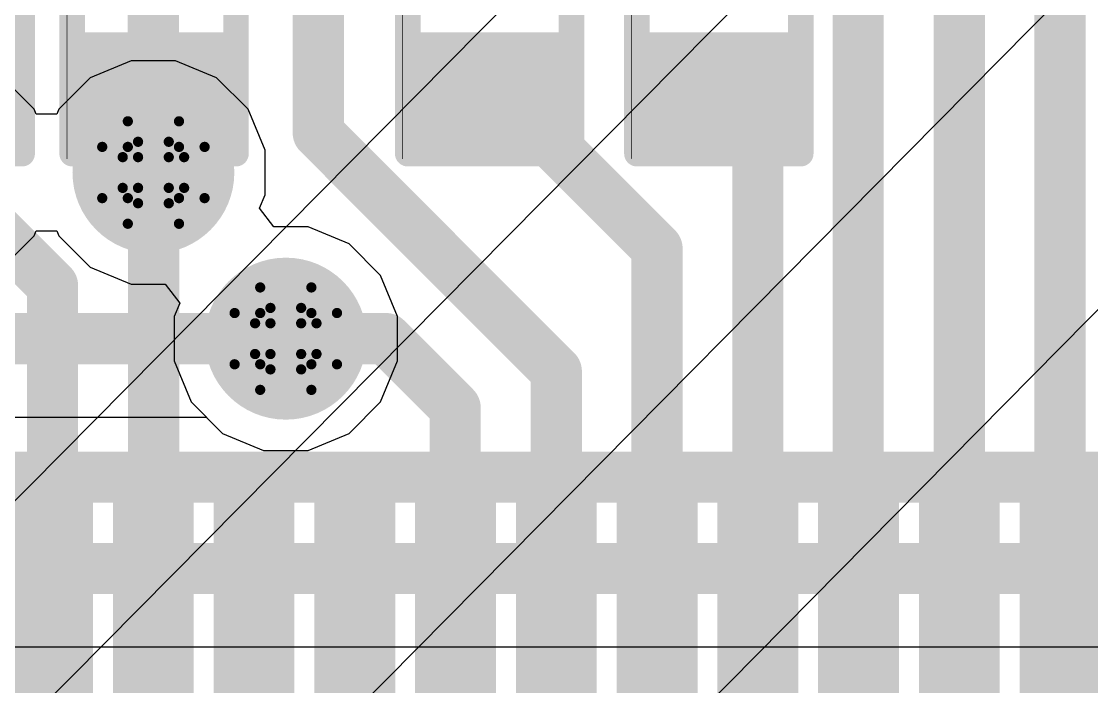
# Model space of a CAD drawing. Header units: inches. Extents: x -4 to 5258, y -4 to 5281.
# Drawn here: x 60.62 to 65.93, y 34.47 to 37.77 of the extents above; entities that cross this region are included whole.
import ezdxf

# ---------------------------------------------------------------- set-up
doc = ezdxf.new("R2010")
doc.units = ezdxf.units.IN
for name, color, linetype in [('Bottom Layer', 5, 'Continuous'), ('Bottom Solder', 6, 'Continuous'), ('Drill Drawing', 1, 'Continuous'), ('Layer 1', 16, 'Continuous'), ('Layer 2', 76, 'Continuous'), ('Top Layer', 1, 'Continuous'), ('Top Overlay', 2, 'Continuous'), ('Top Paste', 8, 'Continuous'), ('Top Solder', 216, 'Continuous'), ('Via Holes', 16, 'Continuous')]:
    doc.layers.add(name, color=color, linetype=linetype)

# ---------------------------------------------------------------- blocks, each defined once
blk = doc.blocks.new('HTSSOP_38_EP_4_4___15')
at = {"layer": 'Top Layer'}
for points in [[(-1.99999981, 0.6499987), (-1.99999981, 0.3499993000000001), (-3.59999915, 0.3499992999999999), (-3.59999915, 0.6499986999999999)], [(-1.99999981, 0.1501267000000001), (-1.99999981, -0.1498726999999999), (-3.59999915, -0.1498727000000001), (-3.59999915, 0.1501266999999999)], [(-1.99999981, -0.3499992999999999), (-1.99999981, -0.6499986999999999), (-3.59999915, -0.6499987), (-3.59999915, -0.3499993000000001)], [(-1.99999981, -0.8498713), (-1.99999981, -1.1498707), (-3.59999915, -1.1498707), (-3.59999915, -0.8498713)], [(-1.99999981, -1.3499973), (-1.99999981, -1.6499967), (-3.59999915, -1.6499967), (-3.59999915, -1.3499973)], [(-1.99999981, -1.8498693), (-1.99999981, -2.1498687), (-3.59999915, -2.1498687), (-3.59999915, -1.8498693)], [(-1.99999981, -2.3499953), (-1.99999981, -2.6499947), (-3.59999915, -2.6499947), (-3.59999915, -2.3499953)], [(-1.99999981, -2.84986984), (-1.99999981, -3.14986924), (-3.59999915, -3.14986924), (-3.59999915, -2.84986984)], [(-1.99999981, -3.3499933), (-1.99999981, -3.6499927), (-3.59999915, -3.6499927), (-3.59999915, -3.3499933)], [(-1.99999981, -3.84986784), (-1.99999981, -4.14986724), (-3.59999915, -4.14986724), (-3.59999915, -3.84986784)], [(-1.99999981, -4.3499913), (-1.99999981, -4.6499907), (-3.59999915, -4.6499907), (-3.59999915, -4.3499913)]]:
    blk.add_hatch(color=1, dxfattribs=at).paths.add_polyline_path(points)
at = {"layer": 'Top Paste'}
for points in [[(-1.99999981, 0.6499987), (-1.99999981, 0.3499993000000001), (-3.59999915, 0.3499992999999999), (-3.59999915, 0.6499986999999999)], [(-1.99999981, 0.1501267000000001), (-1.99999981, -0.1498726999999999), (-3.59999915, -0.1498727000000001), (-3.59999915, 0.1501266999999999)], [(-1.99999981, -0.3499992999999999), (-1.99999981, -0.6499986999999999), (-3.59999915, -0.6499987), (-3.59999915, -0.3499993000000001)], [(-1.99999981, -0.8498713), (-1.99999981, -1.1498707), (-3.59999915, -1.1498707), (-3.59999915, -0.8498713)], [(-1.99999981, -1.3499973), (-1.99999981, -1.6499967), (-3.59999915, -1.6499967), (-3.59999915, -1.3499973)], [(-1.99999981, -1.8498693), (-1.99999981, -2.1498687), (-3.59999915, -2.1498687), (-3.59999915, -1.8498693)], [(-1.99999981, -2.3499953), (-1.99999981, -2.6499947), (-3.59999915, -2.6499947), (-3.59999915, -2.3499953)], [(-1.99999981, -2.84986984), (-1.99999981, -3.14986924), (-3.59999915, -3.14986924), (-3.59999915, -2.84986984)], [(-1.99999981, -3.3499933), (-1.99999981, -3.6499927), (-3.59999915, -3.6499927), (-3.59999915, -3.3499933)], [(-1.99999981, -3.84986784), (-1.99999981, -4.14986724), (-3.59999915, -4.14986724), (-3.59999915, -3.84986784)], [(-1.99999981, -4.3499913), (-1.99999981, -4.6499907), (-3.59999915, -4.6499907), (-3.59999915, -4.3499913)]]:
    blk.add_hatch(color=8, dxfattribs=at).paths.add_polyline_path(points)
at = {"layer": 'Top Solder'}
for points in [[(-1.94919981, 0.7007987), (-1.94919981, 0.2991993), (-3.65079915, 0.2991992999999999), (-3.65079915, 0.7007987)], [(-1.94919981, 0.2009267), (-1.94919981, -0.2006726999999999), (-3.65079915, -0.2006727), (-3.65079915, 0.2009267)], [(-1.94919981, -0.2991992999999999), (-1.94919981, -0.7007987), (-3.65079915, -0.7007987), (-3.65079915, -0.2991993)], [(-1.94919981, -0.7990713), (-1.94919981, -1.2006707), (-3.65079915, -1.2006707), (-3.65079915, -0.7990713)], [(-1.94919981, -1.2991973), (-1.94919981, -1.7007967), (-3.65079915, -1.7007967), (-3.65079915, -1.2991973)], [(-1.94919981, -1.7990693), (-1.94919981, -2.2006687), (-3.65079915, -2.2006687), (-3.65079915, -1.7990693)], [(-1.94919981, -2.2991953), (-1.94919981, -2.7007947), (-3.65079915, -2.7007947), (-3.65079915, -2.2991953)], [(-1.94919981, -2.79906984), (-1.94919981, -3.20066924), (-3.65079915, -3.20066924), (-3.65079915, -2.79906984)], [(-1.94919981, -3.2991933), (-1.94919981, -3.7007927), (-3.65079915, -3.7007927), (-3.65079915, -3.2991933)], [(-1.94919981, -3.79906784), (-1.94919981, -4.20066724), (-3.65079915, -4.20066724), (-3.65079915, -3.79906784)], [(-1.94919981, -4.2991913), (-1.94919981, -4.7007907), (-3.65079915, -4.7007907), (-3.65079915, -4.2991913)]]:
    blk.add_hatch(color=216, dxfattribs=at).paths.add_polyline_path(points)
blk = doc.blocks.new('13_WQFN_HR__3_2__31')
at = {"layer": 'Top Solder'}
for p in [(-0.5750306, 1.80991764), (-0.54668674, -0.9226753199999999), (0.57501282, 1.80999638), (1.17828822, -0.92267278)]:
    blk.add_line(p, (5220.67629472, 5271.62100868), dxfattribs=at)
blk = doc.blocks.new('R___0402_57')
at = {"layer": 'Top Layer'}
for points in [[(-0.6985, -0.3175), (-0.6985, 0.3174999999999999), (-0.2413000000000001, 0.3175), (-0.2412999999999999, -0.3174999999999999)], [(0.2413000000000001, -0.3175), (0.2412999999999999, 0.3174999999999999), (0.6985, 0.3175), (0.6985, -0.3174999999999999)]]:
    blk.add_hatch(color=1, dxfattribs=at).paths.add_polyline_path(points)
at = {"layer": 'Top Paste'}
for points in [[(-0.6985, -0.3175), (-0.6985, 0.3174999999999999), (-0.2413000000000001, 0.3175), (-0.2412999999999999, -0.3174999999999999)], [(0.2413000000000001, -0.3175), (0.2412999999999999, 0.3174999999999999), (0.6985, 0.3175), (0.6985, -0.3174999999999999)]]:
    blk.add_hatch(color=8, dxfattribs=at).paths.add_polyline_path(points)
at = {"layer": 'Top Solder'}
for points in [[(-0.75350116, -0.3725011600000001), (-0.75350116, 0.3725011599999999), (-0.18629884, 0.3725011600000001), (-0.1862988399999999, -0.3725011599999999)], [(0.18629884, -0.3725011600000001), (0.1862988399999999, 0.3725011599999999), (0.75350116, 0.3725011600000001), (0.75350116, -0.3725011599999999)]]:
    blk.add_hatch(color=216, dxfattribs=at).paths.add_polyline_path(points)
at = {"layer": 'Top Overlay'}
for points in [[(-0.7874, -0.4064, 0.127, 0.127, 0), (-0.7874, 0.4064, 0.127, 0.127, 0)], [(0.7874, 0.4064, 0.127, 0.127, 0), (-0.7874, 0.4064, 0.127, 0.127, 0)], [(0.7874, -0.4064, 0.127, 0.127, 0), (0.7874, 0.4064, 0.127, 0.127, 0)], [(0.7874, -0.4064, 0.127, 0.127, 0), (-0.7874, -0.4064, 0.127, 0.127, 0)], [(0.8128, -0.4318, 0.0032258, 0.0032258, 0), (-0.8128, -0.4318, 0.0032258, 0.0032258, 0)]]:
    blk.add_lwpolyline(points, format="xyseb", dxfattribs=at)
for points in [[(-0.8191499999999999, 0.4064, 0.0635, 0.0635, 1), (-0.7556499999999999, 0.4064, 0.0635, 0.0635, 1)], [(-0.8191499999999999, 0.4064, 0.0635, 0.0635, 1), (-0.7556499999999999, 0.4064, 0.0635, 0.0635, 1)], [(0.7556499999999999, 0.4064, 0.0635, 0.0635, 1), (0.8191499999999999, 0.4064, 0.0635, 0.0635, 1)], [(0.7556499999999999, 0.4064, 0.0635, 0.0635, 1), (0.8191499999999999, 0.4064, 0.0635, 0.0635, 1)], [(-0.8191499999999999, -0.4064, 0.0635, 0.0635, 1), (-0.7556499999999999, -0.4064, 0.0635, 0.0635, 1)], [(-0.8191499999999999, -0.4064, 0.0635, 0.0635, 1), (-0.7556499999999999, -0.4064, 0.0635, 0.0635, 1)], [(0.7556499999999999, -0.4064, 0.0635, 0.0635, 1), (0.8191499999999999, -0.4064, 0.0635, 0.0635, 1)], [(0.7556499999999999, -0.4064, 0.0635, 0.0635, 1), (0.8191499999999999, -0.4064, 0.0635, 0.0635, 1)], [(-0.81360518, -0.4318, 0.0016129, 0.0016129, 1), (-0.8119948199999999, -0.4318, 0.0016129, 0.0016129, 1)], [(0.8119948199999999, -0.4318, 0.0016129, 0.0016129, 1), (0.81360518, -0.4318, 0.0016129, 0.0016129, 1)]]:
    blk.add_lwpolyline(points, format="xyseb", close=True, dxfattribs=at)
blk = doc.blocks.new('R___0402_59')
at = {"layer": 'Top Layer'}
for points in [[(-0.6985, -0.3175), (-0.6985, 0.3174999999999999), (-0.2413000000000001, 0.3175), (-0.2412999999999999, -0.3174999999999999)], [(0.2413000000000001, -0.3175), (0.2412999999999999, 0.3174999999999999), (0.6985, 0.3175), (0.6985, -0.3174999999999999)]]:
    blk.add_hatch(color=1, dxfattribs=at).paths.add_polyline_path(points)
at = {"layer": 'Top Paste'}
for points in [[(-0.6985, -0.3175), (-0.6985, 0.3174999999999999), (-0.2413000000000001, 0.3175), (-0.2412999999999999, -0.3174999999999999)], [(0.2413000000000001, -0.3175), (0.2412999999999999, 0.3174999999999999), (0.6985, 0.3175), (0.6985, -0.3174999999999999)]]:
    blk.add_hatch(color=8, dxfattribs=at).paths.add_polyline_path(points)
at = {"layer": 'Top Solder'}
for points in [[(-0.75350116, -0.3725011600000001), (-0.75350116, 0.3725011599999999), (-0.18629884, 0.3725011600000001), (-0.1862988399999999, -0.3725011599999999)], [(0.18629884, -0.3725011600000001), (0.1862988399999999, 0.3725011599999999), (0.75350116, 0.3725011600000001), (0.75350116, -0.3725011599999999)]]:
    blk.add_hatch(color=216, dxfattribs=at).paths.add_polyline_path(points)
at = {"layer": 'Top Overlay'}
for points in [[(-0.7874, -0.4064, 0.127, 0.127, 0), (-0.7874, 0.4064, 0.127, 0.127, 0)], [(0.7874, 0.4064, 0.127, 0.127, 0), (-0.7874, 0.4064, 0.127, 0.127, 0)], [(0.7874, -0.4064, 0.127, 0.127, 0), (0.7874, 0.4064, 0.127, 0.127, 0)], [(0.7874, -0.4064, 0.127, 0.127, 0), (-0.7874, -0.4064, 0.127, 0.127, 0)], [(0.8127974599999999, -0.4318, 0.0032258, 0.0032258, 0), (-0.8128, -0.4318, 0.0032258, 0.0032258, 0)]]:
    blk.add_lwpolyline(points, format="xyseb", dxfattribs=at)
for points in [[(-0.8191499999999999, 0.4064, 0.0635, 0.0635, 1), (-0.7556499999999999, 0.4064, 0.0635, 0.0635, 1)], [(-0.8191499999999999, 0.4064, 0.0635, 0.0635, 1), (-0.7556499999999999, 0.4064, 0.0635, 0.0635, 1)], [(0.7556499999999999, 0.4064, 0.0635, 0.0635, 1), (0.8191499999999999, 0.4064, 0.0635, 0.0635, 1)], [(0.7556499999999999, 0.4064, 0.0635, 0.0635, 1), (0.8191499999999999, 0.4064, 0.0635, 0.0635, 1)], [(-0.8191499999999999, -0.4064, 0.0635, 0.0635, 1), (-0.7556499999999999, -0.4064, 0.0635, 0.0635, 1)], [(-0.8191499999999999, -0.4064, 0.0635, 0.0635, 1), (-0.7556499999999999, -0.4064, 0.0635, 0.0635, 1)], [(0.7556499999999999, -0.4064, 0.0635, 0.0635, 1), (0.8191499999999999, -0.4064, 0.0635, 0.0635, 1)], [(0.7556499999999999, -0.4064, 0.0635, 0.0635, 1), (0.8191499999999999, -0.4064, 0.0635, 0.0635, 1)], [(-0.81360518, -0.4318, 0.0016129, 0.0016129, 1), (-0.8119948199999999, -0.4318, 0.0016129, 0.0016129, 1)], [(0.81199228, -0.4318, 0.0016129, 0.0016129, 1), (0.8136026399999999, -0.4318, 0.0016129, 0.0016129, 1)]]:
    blk.add_lwpolyline(points, format="xyseb", close=True, dxfattribs=at)
blk = doc.blocks.new('R___0402_63')
at = {"layer": 'Top Layer'}
for points in [[(-0.6985, -0.3175), (-0.6985, 0.3174999999999999), (-0.2413000000000001, 0.3175), (-0.2412999999999999, -0.3174999999999999)], [(0.2413000000000001, -0.3175), (0.2412999999999999, 0.3174999999999999), (0.6985, 0.3175), (0.6985, -0.3174999999999999)]]:
    blk.add_hatch(color=1, dxfattribs=at).paths.add_polyline_path(points)
at = {"layer": 'Top Paste'}
for points in [[(-0.6985, -0.3175), (-0.6985, 0.3174999999999999), (-0.2413000000000001, 0.3175), (-0.2412999999999999, -0.3174999999999999)], [(0.2413000000000001, -0.3175), (0.2412999999999999, 0.3174999999999999), (0.6985, 0.3175), (0.6985, -0.3174999999999999)]]:
    blk.add_hatch(color=8, dxfattribs=at).paths.add_polyline_path(points)
at = {"layer": 'Top Solder'}
for points in [[(-0.75350116, -0.3725011600000001), (-0.75350116, 0.3725011599999999), (-0.18629884, 0.3725011600000001), (-0.1862988399999999, -0.3725011599999999)], [(0.18629884, -0.3725011600000001), (0.1862988399999999, 0.3725011599999999), (0.75350116, 0.3725011600000001), (0.75350116, -0.3725011599999999)]]:
    blk.add_hatch(color=216, dxfattribs=at).paths.add_polyline_path(points)
at = {"layer": 'Top Overlay'}
for points in [[(-0.7874, -0.4064, 0.127, 0.127, 0), (-0.7874, 0.4064, 0.127, 0.127, 0)], [(0.7874, 0.4064, 0.127, 0.127, 0), (-0.7874, 0.4064, 0.127, 0.127, 0)], [(0.7874, -0.4064, 0.127, 0.127, 0), (0.7874, 0.4064, 0.127, 0.127, 0)], [(0.7874, -0.4064, 0.127, 0.127, 0), (-0.7874, -0.4064, 0.127, 0.127, 0)], [(0.8128, -0.4318, 0.0032258, 0.0032258, 0), (-0.8128, -0.4318, 0.0032258, 0.0032258, 0)]]:
    blk.add_lwpolyline(points, format="xyseb", dxfattribs=at)
for points in [[(-0.8191499999999999, 0.4064, 0.0635, 0.0635, 1), (-0.7556499999999999, 0.4064, 0.0635, 0.0635, 1)], [(-0.8191499999999999, 0.4064, 0.0635, 0.0635, 1), (-0.7556499999999999, 0.4064, 0.0635, 0.0635, 1)], [(0.7556499999999999, 0.4064, 0.0635, 0.0635, 1), (0.8191499999999999, 0.4064, 0.0635, 0.0635, 1)], [(0.7556499999999999, 0.4064, 0.0635, 0.0635, 1), (0.8191499999999999, 0.4064, 0.0635, 0.0635, 1)], [(-0.8191499999999999, -0.4064, 0.0635, 0.0635, 1), (-0.7556499999999999, -0.4064, 0.0635, 0.0635, 1)], [(-0.8191499999999999, -0.4064, 0.0635, 0.0635, 1), (-0.7556499999999999, -0.4064, 0.0635, 0.0635, 1)], [(0.7556499999999999, -0.4064, 0.0635, 0.0635, 1), (0.8191499999999999, -0.4064, 0.0635, 0.0635, 1)], [(0.7556499999999999, -0.4064, 0.0635, 0.0635, 1), (0.8191499999999999, -0.4064, 0.0635, 0.0635, 1)], [(-0.81360518, -0.4318, 0.0016129, 0.0016129, 1), (-0.8119948199999999, -0.4318, 0.0016129, 0.0016129, 1)], [(0.8119948199999999, -0.4318, 0.0016129, 0.0016129, 1), (0.81360518, -0.4318, 0.0016129, 0.0016129, 1)]]:
    blk.add_lwpolyline(points, format="xyseb", close=True, dxfattribs=at)
blk = doc.blocks.new('R___0402_65')
at = {"layer": 'Top Layer'}
for points in [[(-0.6985, -0.3175), (-0.6985, 0.3174999999999999), (-0.2413000000000001, 0.3175), (-0.2412999999999999, -0.3174999999999999)], [(0.2413000000000001, -0.3175), (0.2412999999999999, 0.3174999999999999), (0.6985, 0.3175), (0.6985, -0.3174999999999999)]]:
    blk.add_hatch(color=1, dxfattribs=at).paths.add_polyline_path(points)
at = {"layer": 'Top Paste'}
for points in [[(-0.6985, -0.3175), (-0.6985, 0.3174999999999999), (-0.2413000000000001, 0.3175), (-0.2412999999999999, -0.3174999999999999)], [(0.2413000000000001, -0.3175), (0.2412999999999999, 0.3174999999999999), (0.6985, 0.3175), (0.6985, -0.3174999999999999)]]:
    blk.add_hatch(color=8, dxfattribs=at).paths.add_polyline_path(points)
at = {"layer": 'Top Solder'}
for points in [[(-0.75350116, -0.3725011600000001), (-0.75350116, 0.3725011599999999), (-0.18629884, 0.3725011600000001), (-0.1862988399999999, -0.3725011599999999)], [(0.18629884, -0.3725011600000001), (0.1862988399999999, 0.3725011599999999), (0.75350116, 0.3725011600000001), (0.75350116, -0.3725011599999999)]]:
    blk.add_hatch(color=216, dxfattribs=at).paths.add_polyline_path(points)
at = {"layer": 'Top Overlay'}
for points in [[(-0.7874, -0.4064, 0.127, 0.127, 0), (-0.7874, 0.4064, 0.127, 0.127, 0)], [(0.7874, 0.4064, 0.127, 0.127, 0), (-0.7874, 0.4064, 0.127, 0.127, 0)], [(0.7874, -0.4064, 0.127, 0.127, 0), (0.7874, 0.4064, 0.127, 0.127, 0)], [(0.7874, -0.4064, 0.127, 0.127, 0), (-0.7874, -0.4064, 0.127, 0.127, 0)], [(0.8128, -0.4318, 0.0032258, 0.0032258, 0), (-0.8128, -0.4318, 0.0032258, 0.0032258, 0)]]:
    blk.add_lwpolyline(points, format="xyseb", dxfattribs=at)
for points in [[(-0.8191499999999999, 0.4064, 0.0635, 0.0635, 1), (-0.7556499999999999, 0.4064, 0.0635, 0.0635, 1)], [(-0.8191499999999999, 0.4064, 0.0635, 0.0635, 1), (-0.7556499999999999, 0.4064, 0.0635, 0.0635, 1)], [(0.7556499999999999, 0.4064, 0.0635, 0.0635, 1), (0.8191499999999999, 0.4064, 0.0635, 0.0635, 1)], [(0.7556499999999999, 0.4064, 0.0635, 0.0635, 1), (0.8191499999999999, 0.4064, 0.0635, 0.0635, 1)], [(-0.8191499999999999, -0.4064, 0.0635, 0.0635, 1), (-0.7556499999999999, -0.4064, 0.0635, 0.0635, 1)], [(-0.8191499999999999, -0.4064, 0.0635, 0.0635, 1), (-0.7556499999999999, -0.4064, 0.0635, 0.0635, 1)], [(0.7556499999999999, -0.4064, 0.0635, 0.0635, 1), (0.8191499999999999, -0.4064, 0.0635, 0.0635, 1)], [(0.7556499999999999, -0.4064, 0.0635, 0.0635, 1), (0.8191499999999999, -0.4064, 0.0635, 0.0635, 1)], [(-0.81360518, -0.4318, 0.0016129, 0.0016129, 1), (-0.8119948199999999, -0.4318, 0.0016129, 0.0016129, 1)], [(0.8119948199999999, -0.4318, 0.0016129, 0.0016129, 1), (0.81360518, -0.4318, 0.0016129, 0.0016129, 1)]]:
    blk.add_lwpolyline(points, format="xyseb", close=True, dxfattribs=at)

msp = doc.modelspace()

# ---------------------------------------------------------------- hatches: boundary and pattern name
at = {"layer": 'Bottom Layer'}
h = msp.add_hatch(color=5, dxfattribs=at)
edge = h.paths.add_edge_path()
edge.add_arc((61.27836868, 37.01696432), 0.2999994, 0, 360)
h = msp.add_hatch(color=5, dxfattribs=at)
edge = h.paths.add_edge_path()
edge.add_arc((61.93536, 36.19312293999999), 0.2999994, 0, 360)
at = {"layer": 'Bottom Solder'}
h = msp.add_hatch(color=6, dxfattribs=at)
edge = h.paths.add_edge_path()
edge.add_arc((61.27836868, 37.01696432), 0.4015993999999999, 0, 360)
h = msp.add_hatch(color=6, dxfattribs=at)
edge = h.paths.add_edge_path()
edge.add_arc((61.93536, 36.19312293999999), 0.4015993999999999, 0, 360)
at = {"layer": 'Layer 1'}
h = msp.add_hatch(color=16, dxfattribs=at)
edge = h.paths.add_edge_path()
edge.add_arc((61.27836868, 37.01696432), 0.2999994, 0, 360)
h = msp.add_hatch(color=16, dxfattribs=at)
edge = h.paths.add_edge_path()
edge.add_arc((61.93536, 36.19312293999999), 0.2999994, 0, 360)
at = {"layer": 'Layer 2'}
h = msp.add_hatch(color=76, dxfattribs=at)
edge = h.paths.add_edge_path()
edge.add_arc((61.27836868, 37.01696432), 0.2999994, 0, 360)
h = msp.add_hatch(color=76, dxfattribs=at)
edge = h.paths.add_edge_path()
edge.add_arc((61.93536, 36.19312293999999), 0.2999994, 0, 360)
at = {"layer": 'Top Layer'}
for points in [[(61.5991656, 37.70944706), (60.9641656, 37.70944706), (60.9641656, 37.42611006), (61.5991656, 37.42611006)], [(61.57907674, 37.54181214), (60.9769545, 37.54181214), (60.9769545, 37.01696686), (61.57907674, 37.01696686)]]:
    msp.add_hatch(color=1, dxfattribs=at).paths.add_polyline_path(points)
h = msp.add_hatch(color=1, dxfattribs=at)
edge = h.paths.add_edge_path()
edge.add_arc((61.27836868, 37.01696432), 0.2999994, 0, 360)
h = msp.add_hatch(color=1, dxfattribs=at)
edge = h.paths.add_edge_path()
edge.add_arc((61.93536, 36.19312293999999), 0.2999994, 0, 360)
at = {"layer": 'Top Solder'}
h = msp.add_hatch(color=216, dxfattribs=at)
edge = h.paths.add_edge_path()
edge.add_arc((61.27836868, 37.01696432), 0.4015993999999999, 0, 360)
h = msp.add_hatch(color=216, dxfattribs=at)
edge = h.paths.add_edge_path()
edge.add_arc((61.93536, 36.19312293999999), 0.4015993999999999, 0, 360)
at = {"layer": 'Via Holes'}
h = msp.add_hatch(color=7, dxfattribs=at)
edge = h.paths.add_edge_path()
edge.add_arc((61.27836868, 37.01696432), 0.1499997, 0, 360)
h = msp.add_hatch(color=7, dxfattribs=at)
edge = h.paths.add_edge_path()
edge.add_arc((61.93536, 36.19312293999999), 0.1499997, 0, 360)

# ---------------------------------------------------------------- linework, layer by layer
at = {"layer": 'Bottom Layer'}
for p, q in [((61.16817077999999, 37.57096372), (60.96455422, 37.48662302)), ((61.38856658, 37.57096372), (61.16817077999999, 37.57096372)), ((61.59218314, 37.48662302), (61.38856658, 37.57096372)), ((60.68669092, 37.33077878), (60.53084668, 37.48662302)), ((60.96455422, 37.48662302), (60.80870998, 37.33077878)), ((61.74802738, 37.33077878), (61.59218314, 37.48662302)), ((60.69689918, 37.30613315999999), (60.68669092, 37.33077878)), ((60.79850172, 37.30613315999999), (60.69689918, 37.30613315999999)), ((60.80870998, 37.33077878), (60.79850172, 37.30613315999999)), ((61.83236808, 37.12716222), (61.74802738, 37.33077878)), ((61.83236808, 36.90676642), (61.83236808, 37.12716222)), ((61.80483956, 36.84030478), (61.83236808, 36.90676642)), ((61.87621356, 36.74712234), (61.80483956, 36.84030478)), ((62.04555789999999, 36.74712234), (61.87621356, 36.74712234)), ((62.24917446, 36.66278164), (62.04555789999999, 36.74712234)), ((62.4050187, 36.5069374), (62.24917446, 36.66278164)), ((62.4893594, 36.30332084), (62.4050187, 36.5069374)), ((62.4893594, 36.08292504), (62.4893594, 36.30332084)), ((62.4050187, 35.87930848), (62.4893594, 36.08292504)), ((62.24917446, 35.72346424), (62.4050187, 35.87930848)), ((56.56875148, 35.80465787999999), (61.5403519, 35.80465787999999)), ((61.5403519, 35.80465787999999), (61.62154554, 35.72346424)), ((61.62154554, 35.72346424), (61.82516209999999, 35.63912354)), ((62.04555789999999, 35.63912354), (62.24917446, 35.72346424)), ((61.82516209999999, 35.63912354), (62.04555789999999, 35.63912354))]:
    msp.add_line(p, q, dxfattribs=at)
msp.add_lwpolyline([(56.56875148, 36.19312293999999, 0.254, 0.254, 0), (61.93536, 36.19312293999999, 0.254, 0.254, 0)], format="xyseb", dxfattribs=at)
msp.add_lwpolyline([(61.87186, 36.19312293999999, 0.127, 0.127, 1), (61.99886, 36.19312293999999, 0.127, 0.127, 1)], format="xyseb", close=True, dxfattribs=at)
at = {"layer": 'Drill Drawing'}
for points in [[(61.15136868, 37.14396431999999, 0.0508, 0.0508, 0), (61.15136868, 37.27096432, 0.0508, 0.0508, 0)], [(61.15136868, 37.27096432, 0.0508, 0.0508, 0), (61.40536868, 37.27096432, 0.0508, 0.0508, 0)], [(61.40536868, 37.14396431999999, 0.0508, 0.0508, 0), (61.40536868, 37.27096432, 0.0508, 0.0508, 0)], [(61.20216867999999, 37.09316431999999, 0.0508, 0.0508, 0), (61.20216867999999, 37.16936432, 0.0508, 0.0508, 0)], [(61.20216867999999, 37.16936432, 0.0508, 0.0508, 0), (61.35456868, 37.16936432, 0.0508, 0.0508, 0)], [(61.35456868, 37.09316431999999, 0.0508, 0.0508, 0), (61.35456868, 37.16936432, 0.0508, 0.0508, 0)], [(61.02436867999999, 36.88996432, 0.0508, 0.0508, 0), (61.02436867999999, 37.14396431999999, 0.0508, 0.0508, 0)], [(61.02436867999999, 37.14396431999999, 0.0508, 0.0508, 0), (61.15136868, 37.14396431999999, 0.0508, 0.0508, 0)], [(61.40536868, 37.14396431999999, 0.0508, 0.0508, 0), (61.53236867999999, 37.14396431999999, 0.0508, 0.0508, 0)], [(61.53236867999999, 36.88996432, 0.0508, 0.0508, 0), (61.53236867999999, 37.14396431999999, 0.0508, 0.0508, 0)], [(61.12596867999999, 36.94076431999999, 0.0508, 0.0508, 0), (61.12596867999999, 37.09316431999999, 0.0508, 0.0508, 0)], [(61.12596867999999, 37.09316431999999, 0.0508, 0.0508, 0), (61.20216867999999, 37.09316431999999, 0.0508, 0.0508, 0)], [(61.35456868, 37.09316431999999, 0.0508, 0.0508, 0), (61.43076867999999, 37.09316431999999, 0.0508, 0.0508, 0)], [(61.43076867999999, 36.94076431999999, 0.0508, 0.0508, 0), (61.43076867999999, 37.09316431999999, 0.0508, 0.0508, 0)], [(61.12596867999999, 36.94076431999999, 0.0508, 0.0508, 0), (61.20216867999999, 36.94076431999999, 0.0508, 0.0508, 0)], [(61.20216867999999, 36.86456432, 0.0508, 0.0508, 0), (61.20216867999999, 36.94076431999999, 0.0508, 0.0508, 0)], [(61.35456868, 36.94076431999999, 0.0508, 0.0508, 0), (61.43076867999999, 36.94076431999999, 0.0508, 0.0508, 0)], [(61.35456868, 36.86456432, 0.0508, 0.0508, 0), (61.35456868, 36.94076431999999, 0.0508, 0.0508, 0)], [(61.02436867999999, 36.88996432, 0.0508, 0.0508, 0), (61.15136868, 36.88996432, 0.0508, 0.0508, 0)], [(61.15136868, 36.76296431999999, 0.0508, 0.0508, 0), (61.15136868, 36.88996432, 0.0508, 0.0508, 0)], [(61.40536868, 36.88996432, 0.0508, 0.0508, 0), (61.53236867999999, 36.88996432, 0.0508, 0.0508, 0)], [(61.40536868, 36.76296431999999, 0.0508, 0.0508, 0), (61.40536868, 36.88996432, 0.0508, 0.0508, 0)], [(61.20216867999999, 36.86456432, 0.0508, 0.0508, 0), (61.35456868, 36.86456432, 0.0508, 0.0508, 0)], [(61.15136868, 36.76296431999999, 0.0508, 0.0508, 0), (61.40536868, 36.76296431999999, 0.0508, 0.0508, 0)], [(61.80835999999999, 36.32012294, 0.0508, 0.0508, 0), (61.80835999999999, 36.44712294, 0.0508, 0.0508, 0)], [(61.80835999999999, 36.44712294, 0.0508, 0.0508, 0), (62.06236, 36.44712294, 0.0508, 0.0508, 0)], [(62.06236, 36.32012294, 0.0508, 0.0508, 0), (62.06236, 36.44712294, 0.0508, 0.0508, 0)], [(61.68135999999999, 36.06612294, 0.0508, 0.0508, 0), (61.68135999999999, 36.32012294, 0.0508, 0.0508, 0)], [(61.68135999999999, 36.32012294, 0.0508, 0.0508, 0), (61.80835999999999, 36.32012294, 0.0508, 0.0508, 0)], [(61.85916, 36.26932294, 0.0508, 0.0508, 0), (61.85916, 36.34552294, 0.0508, 0.0508, 0)], [(61.85916, 36.34552294, 0.0508, 0.0508, 0), (62.01155999999999, 36.34552294, 0.0508, 0.0508, 0)], [(62.01155999999999, 36.26932294, 0.0508, 0.0508, 0), (62.01155999999999, 36.34552294, 0.0508, 0.0508, 0)], [(62.06236, 36.32012294, 0.0508, 0.0508, 0), (62.18935999999999, 36.32012294, 0.0508, 0.0508, 0)], [(62.18935999999999, 36.06612294, 0.0508, 0.0508, 0), (62.18935999999999, 36.32012294, 0.0508, 0.0508, 0)], [(61.78296, 36.11692294, 0.0508, 0.0508, 0), (61.78296, 36.26932294, 0.0508, 0.0508, 0)], [(61.78296, 36.26932294, 0.0508, 0.0508, 0), (61.85916, 36.26932294, 0.0508, 0.0508, 0)], [(62.01155999999999, 36.26932294, 0.0508, 0.0508, 0), (62.08776, 36.26932294, 0.0508, 0.0508, 0)], [(62.08776, 36.11692294, 0.0508, 0.0508, 0), (62.08776, 36.26932294, 0.0508, 0.0508, 0)], [(61.78296, 36.11692294, 0.0508, 0.0508, 0), (61.85916, 36.11692294, 0.0508, 0.0508, 0)], [(61.85916, 36.04072293999999, 0.0508, 0.0508, 0), (61.85916, 36.11692294, 0.0508, 0.0508, 0)], [(62.01155999999999, 36.11692294, 0.0508, 0.0508, 0), (62.08776, 36.11692294, 0.0508, 0.0508, 0)], [(62.01155999999999, 36.04072293999999, 0.0508, 0.0508, 0), (62.01155999999999, 36.11692294, 0.0508, 0.0508, 0)], [(61.68135999999999, 36.06612294, 0.0508, 0.0508, 0), (61.80835999999999, 36.06612294, 0.0508, 0.0508, 0)], [(61.80835999999999, 35.93912294, 0.0508, 0.0508, 0), (61.80835999999999, 36.06612294, 0.0508, 0.0508, 0)], [(61.85916, 36.04072293999999, 0.0508, 0.0508, 0), (62.01155999999999, 36.04072293999999, 0.0508, 0.0508, 0)], [(62.06236, 36.06612294, 0.0508, 0.0508, 0), (62.18935999999999, 36.06612294, 0.0508, 0.0508, 0)], [(62.06236, 35.93912294, 0.0508, 0.0508, 0), (62.06236, 36.06612294, 0.0508, 0.0508, 0)], [(61.80835999999999, 35.93912294, 0.0508, 0.0508, 0), (62.06236, 35.93912294, 0.0508, 0.0508, 0)]]:
    msp.add_lwpolyline(points, format="xyseb", dxfattribs=at)
for points in [[(61.13866867999999, 37.27096432, 0.0254, 0.0254, 1), (61.16406867999999, 37.27096432, 0.0254, 0.0254, 1)], [(61.13866867999999, 37.27096432, 0.0254, 0.0254, 1), (61.16406867999999, 37.27096432, 0.0254, 0.0254, 1)], [(61.39266867999999, 37.27096432, 0.0254, 0.0254, 1), (61.41806868, 37.27096432, 0.0254, 0.0254, 1)], [(61.39266867999999, 37.27096432, 0.0254, 0.0254, 1), (61.41806868, 37.27096432, 0.0254, 0.0254, 1)], [(61.18946867999999, 37.16936432, 0.0254, 0.0254, 1), (61.21486868, 37.16936432, 0.0254, 0.0254, 1)], [(61.18946867999999, 37.16936432, 0.0254, 0.0254, 1), (61.21486868, 37.16936432, 0.0254, 0.0254, 1)], [(61.34186868, 37.16936432, 0.0254, 0.0254, 1), (61.36726868, 37.16936432, 0.0254, 0.0254, 1)], [(61.34186868, 37.16936432, 0.0254, 0.0254, 1), (61.36726868, 37.16936432, 0.0254, 0.0254, 1)], [(61.01166868, 37.14396431999999, 0.0254, 0.0254, 1), (61.03706868, 37.14396431999999, 0.0254, 0.0254, 1)], [(61.01166868, 37.14396431999999, 0.0254, 0.0254, 1), (61.03706868, 37.14396431999999, 0.0254, 0.0254, 1)], [(61.13866867999999, 37.14396431999999, 0.0254, 0.0254, 1), (61.16406867999999, 37.14396431999999, 0.0254, 0.0254, 1)], [(61.13866867999999, 37.14396431999999, 0.0254, 0.0254, 1), (61.16406867999999, 37.14396431999999, 0.0254, 0.0254, 1)], [(61.39266867999999, 37.14396431999999, 0.0254, 0.0254, 1), (61.41806868, 37.14396431999999, 0.0254, 0.0254, 1)], [(61.39266867999999, 37.14396431999999, 0.0254, 0.0254, 1), (61.41806868, 37.14396431999999, 0.0254, 0.0254, 1)], [(61.51966868, 37.14396431999999, 0.0254, 0.0254, 1), (61.54506868, 37.14396431999999, 0.0254, 0.0254, 1)], [(61.51966868, 37.14396431999999, 0.0254, 0.0254, 1), (61.54506868, 37.14396431999999, 0.0254, 0.0254, 1)], [(61.11326868, 37.09316431999999, 0.0254, 0.0254, 1), (61.13866867999999, 37.09316431999999, 0.0254, 0.0254, 1)], [(61.11326868, 37.09316431999999, 0.0254, 0.0254, 1), (61.13866867999999, 37.09316431999999, 0.0254, 0.0254, 1)], [(61.18946867999999, 37.09316431999999, 0.0254, 0.0254, 1), (61.21486868, 37.09316431999999, 0.0254, 0.0254, 1)], [(61.18946867999999, 37.09316431999999, 0.0254, 0.0254, 1), (61.21486868, 37.09316431999999, 0.0254, 0.0254, 1)], [(61.34186868, 37.09316431999999, 0.0254, 0.0254, 1), (61.36726868, 37.09316431999999, 0.0254, 0.0254, 1)], [(61.34186868, 37.09316431999999, 0.0254, 0.0254, 1), (61.36726868, 37.09316431999999, 0.0254, 0.0254, 1)], [(61.41806868, 37.09316431999999, 0.0254, 0.0254, 1), (61.44346868, 37.09316431999999, 0.0254, 0.0254, 1)], [(61.41806868, 37.09316431999999, 0.0254, 0.0254, 1), (61.44346868, 37.09316431999999, 0.0254, 0.0254, 1)], [(61.11326868, 36.94076431999999, 0.0254, 0.0254, 1), (61.13866867999999, 36.94076431999999, 0.0254, 0.0254, 1)], [(61.11326868, 36.94076431999999, 0.0254, 0.0254, 1), (61.13866867999999, 36.94076431999999, 0.0254, 0.0254, 1)], [(61.18946867999999, 36.94076431999999, 0.0254, 0.0254, 1), (61.21486868, 36.94076431999999, 0.0254, 0.0254, 1)], [(61.18946867999999, 36.94076431999999, 0.0254, 0.0254, 1), (61.21486868, 36.94076431999999, 0.0254, 0.0254, 1)], [(61.34186868, 36.94076431999999, 0.0254, 0.0254, 1), (61.36726868, 36.94076431999999, 0.0254, 0.0254, 1)], [(61.34186868, 36.94076431999999, 0.0254, 0.0254, 1), (61.36726868, 36.94076431999999, 0.0254, 0.0254, 1)], [(61.41806868, 36.94076431999999, 0.0254, 0.0254, 1), (61.44346868, 36.94076431999999, 0.0254, 0.0254, 1)], [(61.41806868, 36.94076431999999, 0.0254, 0.0254, 1), (61.44346868, 36.94076431999999, 0.0254, 0.0254, 1)], [(61.01166868, 36.88996432, 0.0254, 0.0254, 1), (61.03706868, 36.88996432, 0.0254, 0.0254, 1)], [(61.01166868, 36.88996432, 0.0254, 0.0254, 1), (61.03706868, 36.88996432, 0.0254, 0.0254, 1)], [(61.13866867999999, 36.88996432, 0.0254, 0.0254, 1), (61.16406867999999, 36.88996432, 0.0254, 0.0254, 1)], [(61.13866867999999, 36.88996432, 0.0254, 0.0254, 1), (61.16406867999999, 36.88996432, 0.0254, 0.0254, 1)], [(61.39266867999999, 36.88996432, 0.0254, 0.0254, 1), (61.41806868, 36.88996432, 0.0254, 0.0254, 1)], [(61.39266867999999, 36.88996432, 0.0254, 0.0254, 1), (61.41806868, 36.88996432, 0.0254, 0.0254, 1)], [(61.51966868, 36.88996432, 0.0254, 0.0254, 1), (61.54506868, 36.88996432, 0.0254, 0.0254, 1)], [(61.51966868, 36.88996432, 0.0254, 0.0254, 1), (61.54506868, 36.88996432, 0.0254, 0.0254, 1)], [(61.18946867999999, 36.86456432, 0.0254, 0.0254, 1), (61.21486868, 36.86456432, 0.0254, 0.0254, 1)], [(61.18946867999999, 36.86456432, 0.0254, 0.0254, 1), (61.21486868, 36.86456432, 0.0254, 0.0254, 1)], [(61.34186868, 36.86456432, 0.0254, 0.0254, 1), (61.36726868, 36.86456432, 0.0254, 0.0254, 1)], [(61.34186868, 36.86456432, 0.0254, 0.0254, 1), (61.36726868, 36.86456432, 0.0254, 0.0254, 1)], [(61.13866867999999, 36.76296431999999, 0.0254, 0.0254, 1), (61.16406867999999, 36.76296431999999, 0.0254, 0.0254, 1)], [(61.13866867999999, 36.76296431999999, 0.0254, 0.0254, 1), (61.16406867999999, 36.76296431999999, 0.0254, 0.0254, 1)], [(61.39266867999999, 36.76296431999999, 0.0254, 0.0254, 1), (61.41806868, 36.76296431999999, 0.0254, 0.0254, 1)], [(61.39266867999999, 36.76296431999999, 0.0254, 0.0254, 1), (61.41806868, 36.76296431999999, 0.0254, 0.0254, 1)], [(61.79566, 36.44712294, 0.0254, 0.0254, 1), (61.82106, 36.44712294, 0.0254, 0.0254, 1)], [(61.79566, 36.44712294, 0.0254, 0.0254, 1), (61.82106, 36.44712294, 0.0254, 0.0254, 1)], [(62.04966, 36.44712294, 0.0254, 0.0254, 1), (62.07506, 36.44712294, 0.0254, 0.0254, 1)], [(62.04966, 36.44712294, 0.0254, 0.0254, 1), (62.07506, 36.44712294, 0.0254, 0.0254, 1)], [(61.66866, 36.32012294, 0.0254, 0.0254, 1), (61.69406, 36.32012294, 0.0254, 0.0254, 1)], [(61.66866, 36.32012294, 0.0254, 0.0254, 1), (61.69406, 36.32012294, 0.0254, 0.0254, 1)], [(61.79566, 36.32012294, 0.0254, 0.0254, 1), (61.82106, 36.32012294, 0.0254, 0.0254, 1)], [(61.79566, 36.32012294, 0.0254, 0.0254, 1), (61.82106, 36.32012294, 0.0254, 0.0254, 1)], [(61.84645999999999, 36.34552294, 0.0254, 0.0254, 1), (61.87186, 36.34552294, 0.0254, 0.0254, 1)], [(61.84645999999999, 36.34552294, 0.0254, 0.0254, 1), (61.87186, 36.34552294, 0.0254, 0.0254, 1)], [(61.99886, 36.34552294, 0.0254, 0.0254, 1), (62.02426, 36.34552294, 0.0254, 0.0254, 1)], [(61.99886, 36.34552294, 0.0254, 0.0254, 1), (62.02426, 36.34552294, 0.0254, 0.0254, 1)], [(62.04966, 36.32012294, 0.0254, 0.0254, 1), (62.07506, 36.32012294, 0.0254, 0.0254, 1)], [(62.04966, 36.32012294, 0.0254, 0.0254, 1), (62.07506, 36.32012294, 0.0254, 0.0254, 1)], [(62.17666, 36.32012294, 0.0254, 0.0254, 1), (62.20206, 36.32012294, 0.0254, 0.0254, 1)], [(62.17666, 36.32012294, 0.0254, 0.0254, 1), (62.20206, 36.32012294, 0.0254, 0.0254, 1)], [(61.77026, 36.26932294, 0.0254, 0.0254, 1), (61.79566, 36.26932294, 0.0254, 0.0254, 1)], [(61.77026, 36.26932294, 0.0254, 0.0254, 1), (61.79566, 36.26932294, 0.0254, 0.0254, 1)], [(61.84645999999999, 36.26932294, 0.0254, 0.0254, 1), (61.87186, 36.26932294, 0.0254, 0.0254, 1)], [(61.84645999999999, 36.26932294, 0.0254, 0.0254, 1), (61.87186, 36.26932294, 0.0254, 0.0254, 1)], [(61.99886, 36.26932294, 0.0254, 0.0254, 1), (62.02426, 36.26932294, 0.0254, 0.0254, 1)], [(61.99886, 36.26932294, 0.0254, 0.0254, 1), (62.02426, 36.26932294, 0.0254, 0.0254, 1)], [(62.07506, 36.26932294, 0.0254, 0.0254, 1), (62.10046, 36.26932294, 0.0254, 0.0254, 1)], [(62.07506, 36.26932294, 0.0254, 0.0254, 1), (62.10046, 36.26932294, 0.0254, 0.0254, 1)], [(61.77026, 36.11692294, 0.0254, 0.0254, 1), (61.79566, 36.11692294, 0.0254, 0.0254, 1)], [(61.77026, 36.11692294, 0.0254, 0.0254, 1), (61.79566, 36.11692294, 0.0254, 0.0254, 1)], [(61.84645999999999, 36.11692294, 0.0254, 0.0254, 1), (61.87186, 36.11692294, 0.0254, 0.0254, 1)], [(61.84645999999999, 36.11692294, 0.0254, 0.0254, 1), (61.87186, 36.11692294, 0.0254, 0.0254, 1)], [(61.99886, 36.11692294, 0.0254, 0.0254, 1), (62.02426, 36.11692294, 0.0254, 0.0254, 1)], [(61.99886, 36.11692294, 0.0254, 0.0254, 1), (62.02426, 36.11692294, 0.0254, 0.0254, 1)], [(62.07506, 36.11692294, 0.0254, 0.0254, 1), (62.10046, 36.11692294, 0.0254, 0.0254, 1)], [(62.07506, 36.11692294, 0.0254, 0.0254, 1), (62.10046, 36.11692294, 0.0254, 0.0254, 1)], [(61.66866, 36.06612294, 0.0254, 0.0254, 1), (61.69406, 36.06612294, 0.0254, 0.0254, 1)], [(61.66866, 36.06612294, 0.0254, 0.0254, 1), (61.69406, 36.06612294, 0.0254, 0.0254, 1)], [(61.79566, 36.06612294, 0.0254, 0.0254, 1), (61.82106, 36.06612294, 0.0254, 0.0254, 1)], [(61.79566, 36.06612294, 0.0254, 0.0254, 1), (61.82106, 36.06612294, 0.0254, 0.0254, 1)], [(61.84645999999999, 36.04072293999999, 0.0254, 0.0254, 1), (61.87186, 36.04072293999999, 0.0254, 0.0254, 1)], [(61.84645999999999, 36.04072293999999, 0.0254, 0.0254, 1), (61.87186, 36.04072293999999, 0.0254, 0.0254, 1)], [(61.99886, 36.04072293999999, 0.0254, 0.0254, 1), (62.02426, 36.04072293999999, 0.0254, 0.0254, 1)], [(61.99886, 36.04072293999999, 0.0254, 0.0254, 1), (62.02426, 36.04072293999999, 0.0254, 0.0254, 1)], [(62.04966, 36.06612294, 0.0254, 0.0254, 1), (62.07506, 36.06612294, 0.0254, 0.0254, 1)], [(62.04966, 36.06612294, 0.0254, 0.0254, 1), (62.07506, 36.06612294, 0.0254, 0.0254, 1)], [(62.17666, 36.06612294, 0.0254, 0.0254, 1), (62.20206, 36.06612294, 0.0254, 0.0254, 1)], [(62.17666, 36.06612294, 0.0254, 0.0254, 1), (62.20206, 36.06612294, 0.0254, 0.0254, 1)], [(61.79566, 35.93912294, 0.0254, 0.0254, 1), (61.82106, 35.93912294, 0.0254, 0.0254, 1)], [(61.79566, 35.93912294, 0.0254, 0.0254, 1), (61.82106, 35.93912294, 0.0254, 0.0254, 1)], [(62.04966, 35.93912294, 0.0254, 0.0254, 1), (62.07506, 35.93912294, 0.0254, 0.0254, 1)], [(62.04966, 35.93912294, 0.0254, 0.0254, 1), (62.07506, 35.93912294, 0.0254, 0.0254, 1)]]:
    msp.add_lwpolyline(points, format="xyseb", close=True, dxfattribs=at)
at = {"layer": 'Layer 1'}
for p, q in [((61.16817077999999, 37.57096372), (60.96455422, 37.48662302)), ((61.38856658, 37.57096372), (61.16817077999999, 37.57096372)), ((61.59218314, 37.48662302), (61.38856658, 37.57096372)), ((60.68669092, 37.33077878), (60.53084668, 37.48662302)), ((60.96455422, 37.48662302), (60.80870998, 37.33077878)), ((61.74802738, 37.33077878), (61.59218314, 37.48662302)), ((60.69689918, 37.30613315999999), (60.68669092, 37.33077878)), ((60.79850172, 37.30613315999999), (60.69689918, 37.30613315999999)), ((60.80870998, 37.33077878), (60.79850172, 37.30613315999999)), ((61.83236808, 37.12716222), (61.74802738, 37.33077878)), ((61.83236808, 36.90676642), (61.83236808, 37.12716222)), ((61.80483956, 36.84030478), (61.83236808, 36.90676642)), ((61.87621356, 36.74712234), (61.80483956, 36.84030478)), ((60.53084668, 36.54730562), (60.68669092, 36.70314986)), ((60.68669092, 36.70314986), (60.69689918, 36.72779548)), ((60.69689918, 36.72779548), (60.79850172, 36.72779548)), ((60.79850172, 36.72779548), (60.80870998, 36.70314986)), ((60.80870998, 36.70314986), (60.96455422, 36.54730562)), ((62.04555789999999, 36.74712234), (61.87621356, 36.74712234)), ((62.24917446, 36.66278164), (62.04555789999999, 36.74712234)), ((62.4050187, 36.5069374), (62.24917446, 36.66278164)), ((60.96455422, 36.54730562), (61.16817077999999, 36.46296492)), ((62.4893594, 36.30332084), (62.4050187, 36.5069374)), ((61.16817077999999, 36.46296492), (61.33751511999999, 36.46296492)), ((61.33751511999999, 36.46296492), (61.40888912, 36.36978248)), ((61.40888912, 36.36978248), (61.3813606, 36.30332084)), ((61.3813606, 36.30332084), (61.3813606, 36.08292504)), ((62.4893594, 36.08292504), (62.4893594, 36.30332084)), ((61.3813606, 36.08292504), (61.4657013, 35.87930848)), ((62.4050187, 35.87930848), (62.4893594, 36.08292504)), ((61.4657013, 35.87930848), (61.62154554, 35.72346424)), ((62.24917446, 35.72346424), (62.4050187, 35.87930848)), ((61.62154554, 35.72346424), (61.82516209999999, 35.63912354)), ((62.04555789999999, 35.63912354), (62.24917446, 35.72346424)), ((61.82516209999999, 35.63912354), (62.04555789999999, 35.63912354))]:
    msp.add_line(p, q, dxfattribs=at)
at = {"layer": 'Layer 2'}
msp.add_line((59.05490855999999, 34.66520626), (66.91197437999999, 34.66520626), dxfattribs=at)
for points in [[(61.27836868, 37.01696432, 0.254, 0.254, 0), (61.27836868, 39.01283028, 0.254, 0.254, 0)], [(59.29467694, 35.5062028, 0.254, 0.254, 0), (66.68413383999999, 35.5062028, 0.254, 0.254, 0)], [(59.05490855999999, 35.05367131999999, 0.254, 0.254, 0), (66.91197437999999, 35.05367131999999, 0.254, 0.254, 0)]]:
    msp.add_lwpolyline(points, format="xyseb", dxfattribs=at)
msp.add_lwpolyline([(61.21486868, 37.01696432, 0.127, 0.127, 1), (61.34186868, 37.01696432, 0.127, 0.127, 1)], format="xyseb", close=True, dxfattribs=at)
at = {"layer": 'Top Layer'}
for points in [[(65.77772722, 34.70620186, 0.254, 0.254, 0), (65.77772722, 41.23960002, 0.254, 0.254, 0)], [(65.27785521999999, 34.70620186, 0.254, 0.254, 0), (65.27785521999999, 40.98497264, 0.254, 0.254, 0)], [(64.77616203999999, 34.70776904, 0.254, 0.254, 0), (64.77616203999999, 40.69109464, 0.254, 0.254, 0)], [(62.09668556, 37.21250622, 0.254, 0.254, 0), (62.09668556, 38.89265779999999, 0.254, 0.254, 0)], [(61.2797606, 34.70810178, 0.254, 0.254, 0), (61.2797606, 37.42611006, 0.254, 0.254, 0)], [(62.9469277, 37.42800998, 0.254, 0.254, 0), (63.0358277, 37.42800998, 0.254, 0.254, 0)], [(63.0358277, 37.42800998, 0.254, 0.254, 0), (63.1374277, 37.32640998, 0.254, 0.254, 0)], [(64.27785722, 34.70620186, 0.254, 0.254, 0), (64.27785722, 37.42800998, 0.254, 0.254, 0)], [(63.1374277, 37.2806595, 0.254, 0.254, 0), (63.1374277, 37.32640998, 0.254, 0.254, 0)], [(63.1374277, 37.2806595, 0.254, 0.254, 0), (63.77773122, 36.64035598, 0.254, 0.254, 0)], [(62.09668556, 37.21250622, 0.254, 0.254, 0), (63.27785922, 36.03133256, 0.254, 0.254, 0)], [(60.21703221999999, 37.01696432, 0.254, 0.254, 0), (60.77773722, 36.45625931999999, 0.254, 0.254, 0)], [(63.77773122, 34.70620186, 0.254, 0.254, 0), (63.77773122, 36.64035598, 0.254, 0.254, 0)], [(60.77773722, 34.70620186, 0.254, 0.254, 0), (60.77773722, 36.45625931999999, 0.254, 0.254, 0)], [(61.93536, 36.19312293999999, 0.254, 0.254, 0), (62.43357083999999, 36.19312293999999, 0.254, 0.254, 0)], [(62.43357083999999, 36.19312293999999, 0.254, 0.254, 0), (62.77577995999999, 35.85091382, 0.254, 0.254, 0)], [(63.27785922, 34.70620186, 0.254, 0.254, 0), (63.27785922, 36.03133256, 0.254, 0.254, 0)], [(62.77577995999999, 34.70815512, 0.254, 0.254, 0), (62.77577995999999, 35.85091382, 0.254, 0.254, 0)], [(61.27786068, 34.70620186, 0.254, 0.254, 0), (61.2797606, 34.70810178, 0.254, 0.254, 0)], [(61.77773522, 33.3988029, 0.254, 0.254, 0), (61.77773522, 34.70620186, 0.254, 0.254, 0)], [(62.27786122, 32.74008438, 0.254, 0.254, 0), (62.27786122, 34.70620186, 0.254, 0.254, 0)], [(64.77616203999999, 34.70776904, 0.254, 0.254, 0), (64.77772922, 34.70620186, 0.254, 0.254, 0)]]:
    msp.add_lwpolyline(points, format="xyseb", dxfattribs=at)
for points in [[(61.2162606, 37.42611006, 0.127, 0.127, 1), (61.3432606, 37.42611006, 0.127, 0.127, 1)], [(62.88342769999999, 37.42800998, 0.127, 0.127, 1), (63.0104277, 37.42800998, 0.127, 0.127, 1)], [(62.9723277, 37.42800998, 0.127, 0.127, 1), (63.0993277, 37.42800998, 0.127, 0.127, 1)], [(62.9723277, 37.42800998, 0.127, 0.127, 1), (63.0993277, 37.42800998, 0.127, 0.127, 1)], [(64.21435722, 37.42800998, 0.127, 0.127, 1), (64.34135721999999, 37.42800998, 0.127, 0.127, 1)], [(63.0739277, 37.32640998, 0.127, 0.127, 1), (63.20092769999999, 37.32640998, 0.127, 0.127, 1)], [(63.0739277, 37.32640998, 0.127, 0.127, 1), (63.20092769999999, 37.32640998, 0.127, 0.127, 1)], [(63.0739277, 37.2806595, 0.127, 0.127, 1), (63.20092769999999, 37.2806595, 0.127, 0.127, 1)], [(63.0739277, 37.2806595, 0.127, 0.127, 1), (63.20092769999999, 37.2806595, 0.127, 0.127, 1)], [(62.03318555999999, 37.21250622, 0.127, 0.127, 1), (62.16018556, 37.21250622, 0.127, 0.127, 1)], [(62.03318555999999, 37.21250622, 0.127, 0.127, 1), (62.16018556, 37.21250622, 0.127, 0.127, 1)], [(63.71423121999999, 36.64035598, 0.127, 0.127, 1), (63.84123122, 36.64035598, 0.127, 0.127, 1)], [(63.71423121999999, 36.64035598, 0.127, 0.127, 1), (63.84123122, 36.64035598, 0.127, 0.127, 1)], [(60.71423722, 36.45625931999999, 0.127, 0.127, 1), (60.84123722, 36.45625931999999, 0.127, 0.127, 1)], [(60.71423722, 36.45625931999999, 0.127, 0.127, 1), (60.84123722, 36.45625931999999, 0.127, 0.127, 1)], [(61.87186, 36.19312293999999, 0.127, 0.127, 1), (61.99886, 36.19312293999999, 0.127, 0.127, 1)], [(62.37007084, 36.19312293999999, 0.127, 0.127, 1), (62.49707084, 36.19312293999999, 0.127, 0.127, 1)], [(62.37007084, 36.19312293999999, 0.127, 0.127, 1), (62.49707084, 36.19312293999999, 0.127, 0.127, 1)], [(63.21435922, 36.03133256, 0.127, 0.127, 1), (63.34135921999999, 36.03133256, 0.127, 0.127, 1)], [(63.21435922, 36.03133256, 0.127, 0.127, 1), (63.34135921999999, 36.03133256, 0.127, 0.127, 1)], [(62.71227996, 35.85091382, 0.127, 0.127, 1), (62.83927995999999, 35.85091382, 0.127, 0.127, 1)], [(62.71227996, 35.85091382, 0.127, 0.127, 1), (62.83927995999999, 35.85091382, 0.127, 0.127, 1)], [(60.71423722, 34.70620186, 0.127, 0.127, 1), (60.84123722, 34.70620186, 0.127, 0.127, 1)], [(61.21436068, 34.70620186, 0.127, 0.127, 1), (61.34136067999999, 34.70620186, 0.127, 0.127, 1)], [(61.2162606, 34.70810178, 0.127, 0.127, 1), (61.3432606, 34.70810178, 0.127, 0.127, 1)], [(61.2162606, 34.70810178, 0.127, 0.127, 1), (61.3432606, 34.70810178, 0.127, 0.127, 1)], [(61.71423522, 34.70620186, 0.127, 0.127, 1), (61.84123521999999, 34.70620186, 0.127, 0.127, 1)], [(62.21436122, 34.70620186, 0.127, 0.127, 1), (62.34136122, 34.70620186, 0.127, 0.127, 1)], [(62.71227996, 34.70815512, 0.127, 0.127, 1), (62.83927995999999, 34.70815512, 0.127, 0.127, 1)], [(63.21435922, 34.70620186, 0.127, 0.127, 1), (63.34135921999999, 34.70620186, 0.127, 0.127, 1)], [(63.71423121999999, 34.70620186, 0.127, 0.127, 1), (63.84123122, 34.70620186, 0.127, 0.127, 1)], [(64.21435722, 34.70620186, 0.127, 0.127, 1), (64.34135721999999, 34.70620186, 0.127, 0.127, 1)], [(64.71266204, 34.70776904, 0.127, 0.127, 1), (64.83966204000001, 34.70776904, 0.127, 0.127, 1)], [(64.71266204, 34.70776904, 0.127, 0.127, 1), (64.83966204000001, 34.70776904, 0.127, 0.127, 1)], [(64.71422921999999, 34.70620186, 0.127, 0.127, 1), (64.84122922, 34.70620186, 0.127, 0.127, 1)], [(65.21435521999999, 34.70620186, 0.127, 0.127, 1), (65.34135522, 34.70620186, 0.127, 0.127, 1)], [(65.71422722, 34.70620186, 0.127, 0.127, 1), (65.84122722, 34.70620186, 0.127, 0.127, 1)]]:
    msp.add_lwpolyline(points, format="xyseb", close=True, dxfattribs=at)

# ---------------------------------------------------------------- block references
msp.add_blockref('13_WQFN_HR__3_2__31', (37.0774468, 9.2674694))
at = {"rotation": 270}
for name, p in [('R___0402_57', (60.22032406, 37.89790997999999)), ('R___0402_59', (61.28166051999999, 37.89790997999999)), ('R___0402_63', (62.9469277, 37.89790997999999)), ('R___0402_65', (64.08439557999999, 37.89790997999999)), ('HTSSOP_38_EP_4_4___15', (65.27772822, 31.90620238))]:
    msp.add_blockref(name, p, dxfattribs=at)

doc.saveas('drawing.dxf')
